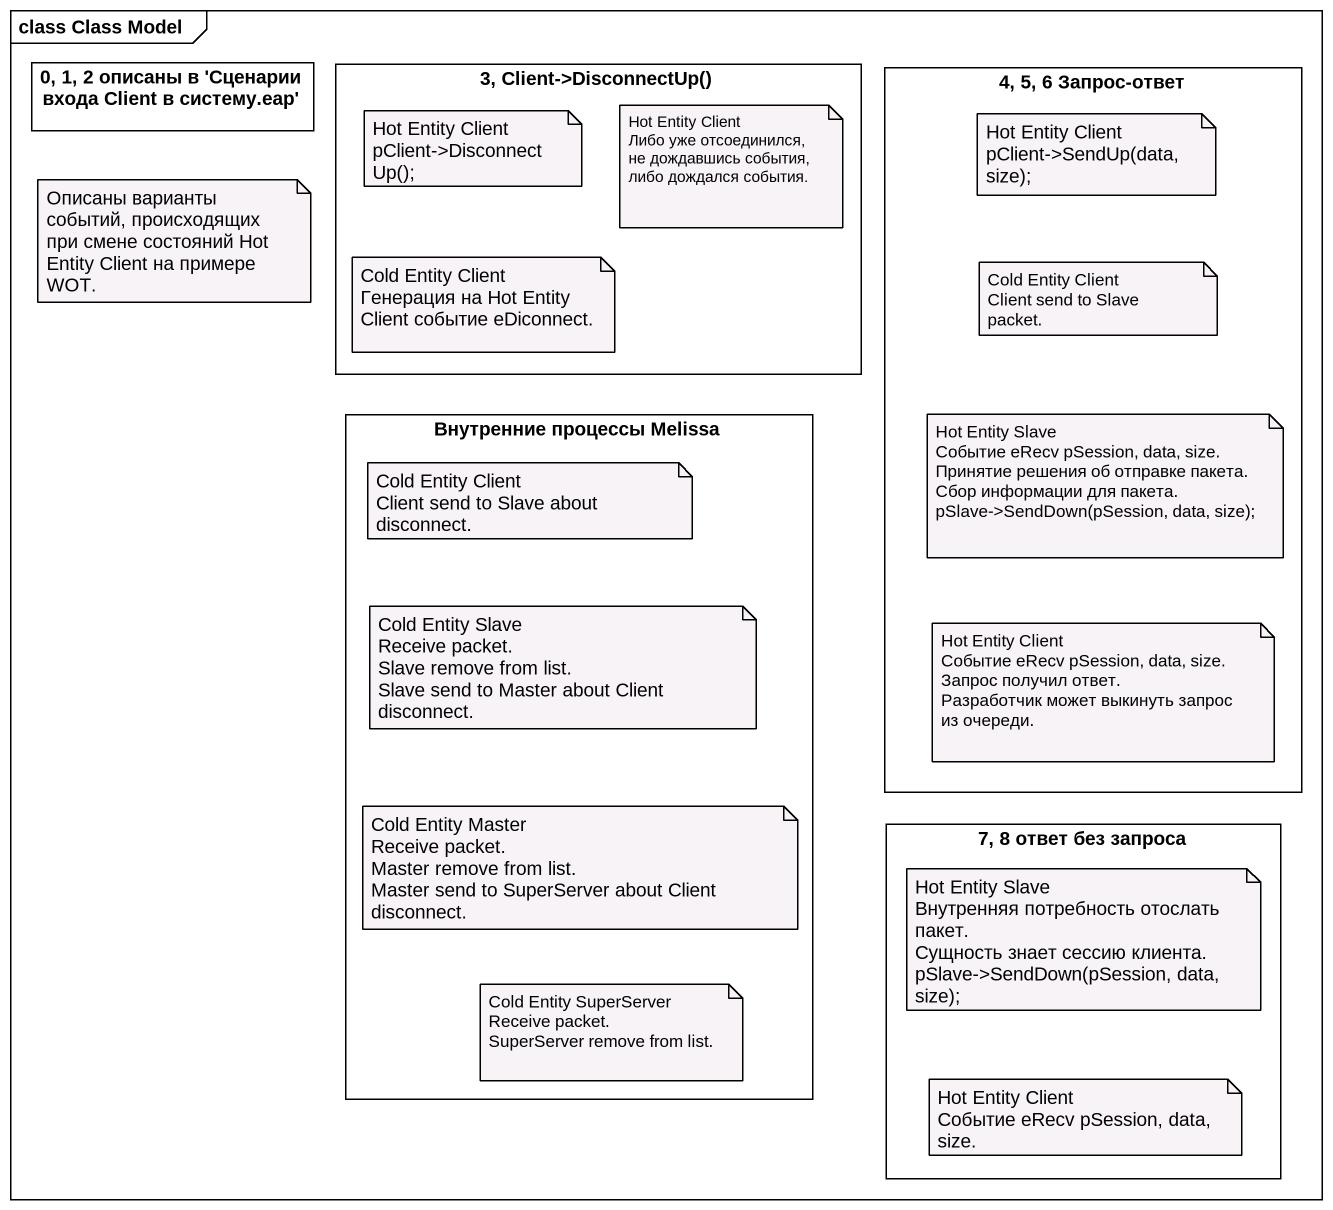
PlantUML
@startuml
mainframe class Class Model
rectangle "0, 1, 2 описаны в 'Сценарии входа Client в систему.eap'" as r0_1_2_описаны_в_Сценарии
rectangle "3, Client->DisconnectUp()" as r3_Client_DisconnectUp
rectangle "4, 5, 6 Запрос-ответ" as r4_5_6_Запрос_ответ
rectangle "Внутренние процессы Melissa" as Внутренние_процессы_Melissa
rectangle "7, 8 ответ без запроса" as r7_8_ответ_без_запроса
note as N1
  Hot Entity Client
  pClient->DisconnectUp();
end note
note as N2
  Hot Entity Client
  Либо уже отсоединился, не дождавшись события,
  либо дождался события.
end note
note as N3
  Hot Entity Client
  pClient->SendUp(data,size);
end note
note as N4
  Описаны варианты событий, происходящих при смене состояний Hot Entity Client на примере WOT.
end note
note as N5
  Cold Entity Client
  Генерация на Hot Entity Client событие eDiconnect.
end note
note as N6
  Cold Entity Client
  Client send to Slave packet.
end note
note as N7
  Cold Entity Client
  Client send to Slave about disconnect.
end note
note as N8
  Hot Entity Slave
  Событие eRecv pSession, data, size.
  Принятие решения об отправке пакета.
  Сбор информации для пакета.
  pSlave->SendDown(pSession, data, size);
end note
note as N9
  Cold Entity Slave
  Receive packet.
  Slave remove from list.
  Slave send to Master about Client disconnect.
end note
note as N10
  Hot Entity Client
  Событие eRecv pSession, data, size.
  Запрос получил ответ.
  Разработчик может выкинуть запрос из очереди.
end note
note as N11
  Cold Entity Master
  Receive packet.
  Master remove from list.
  Master send to SuperServer about Client disconnect.
end note
note as N12
  Hot Entity Slave
  Внутренняя потребность отослать пакет.
  Сущность знает сессию клиента.
  pSlave->SendDown(pSession, data, size);
end note
note as N13
  Cold Entity SuperServer
  Receive packet.
  SuperServer remove from list.
end note
note as N14
  Hot Entity Client
  Событие eRecv pSession, data, size.
end note
@enduml
